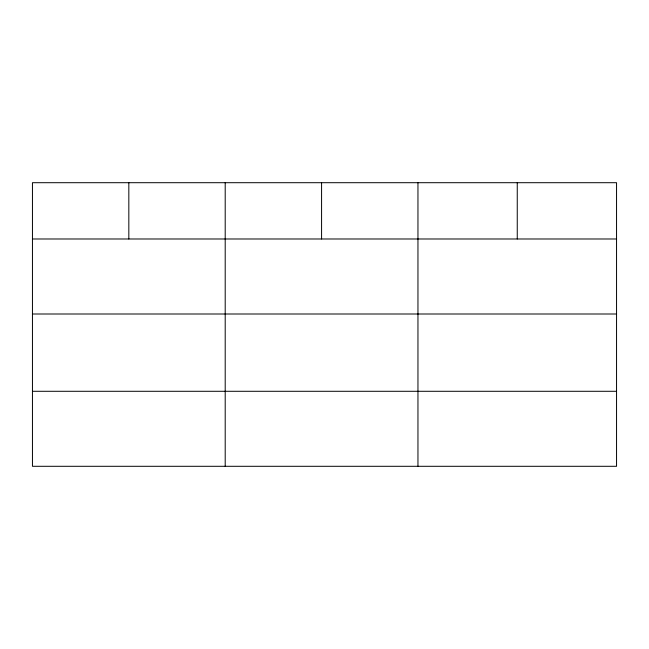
<?xml version="1.0" encoding="UTF-8"?>
<svg xmlns="http://www.w3.org/2000/svg" width="649" height="649" viewBox="0 0 649 649"><rect width="100%" height="100%" fill="white"/><g stroke="black" fill="none" stroke-linecap="round" stroke-linejoin="round"><path stroke-width="0.97" d="M616.55 314.002L616.55 182.702L32.45 182.702L32.45 466.298L616.55 466.298L616.55 314.002L32.45 314.002M32.45 238.986L616.55 238.986M32.45 391.29L616.55 391.29M517.253 182.702L517.253 238.986M417.956 182.702L417.956 466.298M321.579 182.702L321.579 238.986M225.203 182.702L225.203 466.298M128.827 182.702L128.827 238.986"/></g></svg>
